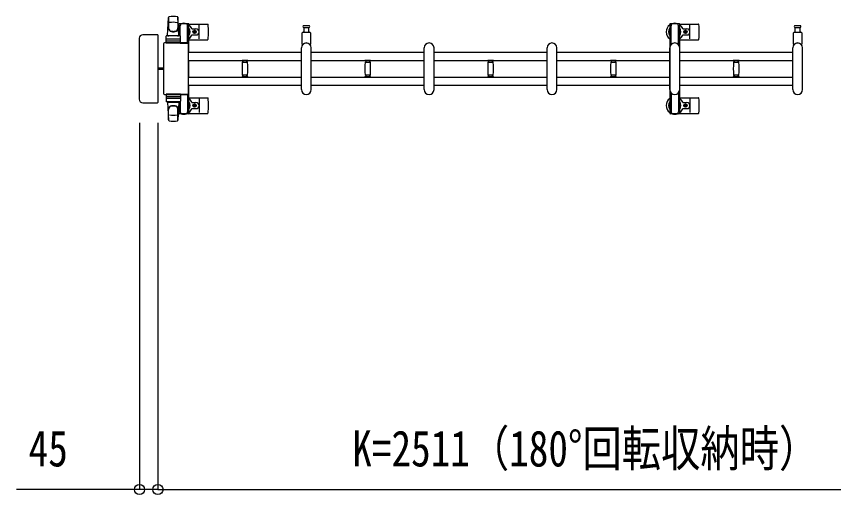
# Model space of a CAD drawing. Units: millimetres, scale not verified. Extents: x -16820 to 16820, y -11880 to 11880.
# Drawn here: x 11379 to 13375, y 7130 to 8298 of the extents above; entities that cross this region are included whole.
import ezdxf
from ezdxf.enums import TextEntityAlignment as Align

# ---------------------------------------------------------------- set-up
doc = ezdxf.new("R2010")
doc.units = ezdxf.units.MM
doc.header["$LTSCALE"] = 50
for name, color, linetype in [('0-4_YKK_13', 4, 'Continuous'), ('0-5_YKK_A1', 4, 'Continuous'), ('0-6_YKK_D', 6, 'Continuous')]:
    doc.layers.add(name, color=color, linetype=linetype)
doc.styles.add('ＭＳ ゴシック', font='')
doc.styles.get('ＭＳ ゴシック').set_extended_font_data('MS Gothic')

msp = doc.modelspace()

# ---------------------------------------------------------------- linework, layer by layer
at = {"layer": '0-4_YKK_13'}
for p, q in [((11748.08, 8251.5), (11750.52, 8295.52)), ((11750.58, 8295.1), (11750.58, 8269.37)), ((11773.58, 8295.88), (11773.58, 8268.69)), ((11776.08, 8251.5), (11773.64, 8295.52)), ((11777.28, 8271.7), (11778.08, 8271.7)), ((11777.28, 8261.18), (11777.28, 8271.7)), ((11798.38, 8280), (11777.78, 8280)), ((11778.08, 8258.2), (11778.08, 8275.2)), ((11779.08, 8250.36), (11779.08, 8275)), ((11797.08, 8275.2), (11800.38, 8275.2)), ((11797.08, 8232.5), (11797.08, 8275)), ((11798.08, 8258.2), (11798.08, 8275.2)), ((11798.88, 8271.7), (11798.08, 8271.7)), ((11798.88, 8261.18), (11798.88, 8271.7)), ((11800.11, 8279), (11846.18, 8279)), ((11800.38, 8275.2), (11800.38, 8278)), ((11808.37, 8267.5), (11817.58, 8267.5)), ((11825.08, 8243), (11825.08, 8277)), ((12080.83, 8271), (12093.33, 8271)), ((12081.58, 8259.5), (12081.58, 8271)), ((12092.58, 8271), (12092.58, 8259.5)), ((12976.28, 8271.7), (12977.08, 8271.7)), ((12976.28, 8261.18), (12976.28, 8271.7)), ((12997.38, 8280), (12976.78, 8280)), ((12977.08, 8258.2), (12977.08, 8275.2)), ((12978.08, 8228.93), (12978.08, 8275)), ((12996.08, 8275.2), (12999.38, 8275.2)), ((12996.08, 8228.93), (12996.08, 8275)), ((12997.08, 8258.2), (12997.08, 8275.2)), ((12997.88, 8271.7), (12997.08, 8271.7)), ((12997.88, 8261.18), (12997.88, 8271.7)), ((12999.11, 8279), (13045.18, 8279)), ((12999.38, 8275.2), (12999.38, 8278)), ((13007.37, 8267.5), (13016.58, 8267.5)), ((13024.08, 8243), (13024.08, 8277)), ((13280.83, 8271), (13293.33, 8271)), ((13281.58, 8259.5), (13281.58, 8271)), ((13292.58, 8271), (13292.58, 8259.5)), ((11723.58, 8253), (11687.56, 8253)), ((11687.56, 8253), (11687.56, 8253)), ((11723.58, 8253), (11723.58, 8253)), ((11725.08, 8088.49), (11725.08, 8251.5)), ((11725.08, 8251.5), (11725.08, 8251.5)), ((11744.58, 8232.5), (11744.58, 8249.5)), ((11778.58, 8250.5), (11745.58, 8250.5)), ((11748.08, 8251.5), (11776.08, 8251.5)), ((11749.08, 8250.5), (11749.08, 8251.5)), ((11749.08, 8251.5), (11775.08, 8251.5)), ((11749.08, 8250.5), (11751.48, 8250.5)), ((11772.68, 8250.5), (11775.08, 8250.5)), ((11775.08, 8250.5), (11775.08, 8251.5)), ((11778.88, 8255.2), (11777.28, 8261.18)), ((11778.88, 8255.2), (11779.08, 8255.2)), ((11779.58, 8232.5), (11779.58, 8249.5)), ((11797.28, 8255.2), (11797.08, 8255.2)), ((11797.28, 8255.2), (11798.88, 8261.18)), ((11808.37, 8252.5), (11817.58, 8252.5)), ((11812.76, 8260.44), (11811.88, 8260.44)), ((11815.4, 8259.56), (11816.28, 8259.56)), ((12077.08, 8229.67), (12077.08, 8257.5)), ((12079.08, 8259.5), (12095.08, 8259.5)), ((12097.08, 8257.5), (12097.08, 8229.67)), ((12977.88, 8255.2), (12976.28, 8261.18)), ((12977.88, 8255.2), (12978.08, 8255.2)), ((12996.28, 8255.2), (12996.08, 8255.2)), ((12996.28, 8255.2), (12997.88, 8261.18)), ((13007.37, 8252.5), (13016.58, 8252.5)), ((13011.76, 8260.44), (13010.88, 8260.44)), ((13014.4, 8259.56), (13015.28, 8259.56)), ((13277.08, 8229.67), (13277.08, 8257.5)), ((13279.08, 8259.5), (13295.08, 8259.5)), ((13297.08, 8257.5), (13297.08, 8229.67)), ((11679.08, 8244.51), (11679.08, 8095.48)), ((11679.08, 8244.51), (11679.08, 8244.51)), ((11738.08, 8230.5), (11738.08, 8109.49)), ((11738.08, 8230.5), (11738.08, 8230.5)), ((11797.08, 8233), (11740.58, 8233)), ((11740.58, 8233), (11740.58, 8233)), ((11779.58, 8232.5), (11744.58, 8232.5)), ((11745.52, 8238), (11778.69, 8238)), ((11778.58, 8242.5), (11745.58, 8242.5)), ((11779.08, 8232.5), (11797.08, 8232.5)), ((11797.08, 8233), (11797.08, 8233)), ((11799.58, 8109.49), (11799.58, 8230.5)), ((11799.58, 8230.5), (11799.58, 8230.5)), ((11800.08, 8241), (11846.18, 8241)), ((12999.08, 8241), (13045.18, 8241)), ((12075.08, 8119), (12075.08, 8221)), ((12099.08, 8119), (12099.08, 8221)), ((12375.08, 8119), (12375.08, 8221)), ((12399.08, 8119), (12399.08, 8221)), ((12675.08, 8119), (12675.08, 8221)), ((12699.08, 8119), (12699.08, 8221)), ((12975.08, 8119), (12975.08, 8221)), ((12999.08, 8119), (12999.08, 8221)), ((13275.08, 8119), (13275.08, 8221)), ((13299.08, 8119), (13299.08, 8221)), ((11930.12, 8190.6), (11930.12, 8189.3)), ((11930.12, 8190.6), (11937.12, 8190.6)), ((11937.12, 8189), (11930.42, 8189)), ((11930.9, 8186), (11943.33, 8186)), ((11932.12, 8189), (11932.12, 8186)), ((11937.12, 8190.6), (11944.12, 8190.6)), ((11943.82, 8189), (11937.12, 8189)), ((11942.12, 8186), (11942.12, 8189)), ((11944.12, 8189.3), (11944.12, 8190.6)), ((12230.12, 8190.6), (12230.12, 8189.3)), ((12230.12, 8190.6), (12237.12, 8190.6)), ((12237.12, 8189), (12230.42, 8189)), ((12230.9, 8186), (12243.33, 8186)), ((12232.12, 8189), (12232.12, 8186)), ((12237.12, 8190.6), (12244.12, 8190.6)), ((12243.82, 8189), (12237.12, 8189)), ((12242.12, 8186), (12242.12, 8189)), ((12244.12, 8189.3), (12244.12, 8190.6)), ((12530.12, 8190.6), (12530.12, 8189.3)), ((12530.12, 8190.6), (12537.12, 8190.6)), ((12537.12, 8189), (12530.42, 8189)), ((12530.9, 8186), (12543.33, 8186)), ((12532.12, 8189), (12532.12, 8186)), ((12537.12, 8190.6), (12544.12, 8190.6)), ((12543.82, 8189), (12537.12, 8189)), ((12542.12, 8186), (12542.12, 8189)), ((12544.12, 8189.3), (12544.12, 8190.6)), ((12830.12, 8190.6), (12830.12, 8189.3)), ((12830.12, 8190.6), (12837.12, 8190.6)), ((12837.12, 8189), (12830.42, 8189)), ((12830.9, 8186), (12843.33, 8186)), ((12832.12, 8189), (12832.12, 8186)), ((12837.12, 8190.6), (12844.12, 8190.6)), ((12843.82, 8189), (12837.12, 8189)), ((12842.12, 8186), (12842.12, 8189)), ((12844.12, 8189.3), (12844.12, 8190.6)), ((13130.12, 8190.6), (13130.12, 8189.3)), ((13130.12, 8190.6), (13137.12, 8190.6)), ((13137.12, 8189), (13130.42, 8189)), ((13130.9, 8186), (13143.33, 8186)), ((13132.12, 8189), (13132.12, 8186)), ((13137.12, 8190.6), (13144.12, 8190.6)), ((13143.82, 8189), (13137.12, 8189)), ((13142.12, 8186), (13142.12, 8189)), ((13144.12, 8189.3), (13144.12, 8190.6)), ((11738.08, 8171.5), (11725.08, 8171.5)), ((11738.08, 8168.5), (11725.08, 8168.5)), ((11930.12, 8150.7), (11930.12, 8149.4)), ((11930.12, 8149.4), (11937.12, 8149.4)), ((11930.42, 8151), (11943.82, 8151)), ((11937.12, 8154), (11930.9, 8154)), ((11932.12, 8154), (11932.12, 8151)), ((11943.33, 8154), (11937.12, 8154)), ((11937.12, 8149.4), (11944.12, 8149.4)), ((11942.12, 8151), (11942.12, 8154)), ((11944.12, 8149.4), (11944.12, 8150.7)), ((12230.12, 8150.7), (12230.12, 8149.4)), ((12230.12, 8149.4), (12237.12, 8149.4)), ((12230.42, 8151), (12243.82, 8151)), ((12237.12, 8154), (12230.9, 8154)), ((12232.12, 8154), (12232.12, 8151)), ((12243.33, 8154), (12237.12, 8154)), ((12237.12, 8149.4), (12244.12, 8149.4)), ((12242.12, 8151), (12242.12, 8154)), ((12244.12, 8149.4), (12244.12, 8150.7)), ((12530.12, 8150.7), (12530.12, 8149.4)), ((12530.12, 8149.4), (12537.12, 8149.4)), ((12530.42, 8151), (12543.82, 8151)), ((12537.12, 8154), (12530.9, 8154)), ((12532.12, 8154), (12532.12, 8151)), ((12543.33, 8154), (12537.12, 8154)), ((12537.12, 8149.4), (12544.12, 8149.4)), ((12542.12, 8151), (12542.12, 8154)), ((12544.12, 8149.4), (12544.12, 8150.7)), ((12830.12, 8150.7), (12830.12, 8149.4)), ((12830.12, 8149.4), (12837.12, 8149.4)), ((12830.42, 8151), (12843.82, 8151)), ((12837.12, 8154), (12830.9, 8154)), ((12832.12, 8154), (12832.12, 8151)), ((12843.33, 8154), (12837.12, 8154)), ((12837.12, 8149.4), (12844.12, 8149.4)), ((12842.12, 8151), (12842.12, 8154)), ((12844.12, 8149.4), (12844.12, 8150.7)), ((13130.12, 8150.7), (13130.12, 8149.4)), ((13130.12, 8149.4), (13137.12, 8149.4)), ((13130.42, 8151), (13143.82, 8151)), ((13137.12, 8154), (13130.9, 8154)), ((13132.12, 8154), (13132.12, 8151)), ((13143.33, 8154), (13137.12, 8154)), ((13137.12, 8149.4), (13144.12, 8149.4)), ((13142.12, 8151), (13142.12, 8154)), ((13144.12, 8149.4), (13144.12, 8150.7)), ((11738.08, 8109.49), (11738.08, 8109.49)), ((11740.58, 8107), (11797.08, 8107)), ((11740.58, 8107), (11740.58, 8107)), ((11779.58, 8107.5), (11744.58, 8107.5)), ((11744.58, 8107.5), (11744.58, 8090.5)), ((11779.08, 8107.5), (11797.08, 8107.5)), ((11779.58, 8107.5), (11779.58, 8090.5)), ((11797.08, 8107.5), (11797.08, 8065)), ((11797.08, 8107), (11797.08, 8107)), ((11799.58, 8109.49), (11799.58, 8109.49)), ((12978.08, 8111.06), (12978.08, 8065)), ((12996.08, 8111.06), (12996.08, 8065)), ((11679.08, 8095.48), (11679.08, 8095.48)), ((11687.56, 8087), (11723.58, 8087)), ((11687.56, 8087), (11687.56, 8087)), ((11723.58, 8087), (11723.58, 8087)), ((11725.08, 8088.49), (11725.08, 8088.49)), ((11745.52, 8102), (11778.69, 8102)), ((11778.58, 8097.5), (11745.58, 8097.5)), ((11778.58, 8089.5), (11745.58, 8089.5)), ((11748.08, 8088.5), (11776.08, 8088.5)), ((11748.08, 8088.5), (11750.52, 8044.47)), ((11749.08, 8089.5), (11751.48, 8089.5)), ((11749.08, 8089.5), (11749.08, 8088.5)), ((11749.08, 8088.5), (11775.08, 8088.5)), ((11772.68, 8089.5), (11775.08, 8089.5)), ((11776.08, 8088.5), (11773.64, 8044.47)), ((11775.08, 8089.5), (11775.08, 8088.5)), ((11779.08, 8089.63), (11779.08, 8065)), ((11800.08, 8099), (11846.18, 8099)), ((11808.37, 8087.5), (11817.58, 8087.5)), ((11825.08, 8097), (11825.08, 8063)), ((12999.08, 8099), (13045.18, 8099)), ((13007.37, 8087.5), (13016.58, 8087.5)), ((13024.08, 8097), (13024.08, 8063)), ((11750.58, 8044.89), (11750.58, 8070.62)), ((11773.58, 8044.11), (11773.58, 8071.3)), ((11778.88, 8084.8), (11777.28, 8078.81)), ((11777.28, 8078.81), (11777.28, 8068.3)), ((11777.28, 8068.3), (11778.08, 8068.3)), ((11778.08, 8081.8), (11778.08, 8064.8)), ((11778.88, 8084.8), (11779.08, 8084.8)), ((11797.28, 8084.8), (11797.08, 8084.8)), ((11797.28, 8084.8), (11798.88, 8078.81)), ((11798.08, 8081.8), (11798.08, 8064.8)), ((11798.88, 8068.3), (11798.08, 8068.3)), ((11798.88, 8078.81), (11798.88, 8068.3)), ((11808.37, 8072.5), (11817.58, 8072.5)), ((11812.76, 8079.56), (11811.88, 8079.56)), ((11815.4, 8080.44), (11816.28, 8080.44)), ((12977.88, 8084.8), (12976.28, 8078.81)), ((12976.28, 8078.81), (12976.28, 8068.3)), ((12976.28, 8068.3), (12977.08, 8068.3)), ((12977.08, 8081.8), (12977.08, 8064.8)), ((12977.88, 8084.8), (12978.08, 8084.8)), ((12996.28, 8084.8), (12996.08, 8084.8)), ((12996.28, 8084.8), (12997.88, 8078.81)), ((12997.08, 8081.8), (12997.08, 8064.8)), ((12997.88, 8068.3), (12997.08, 8068.3)), ((12997.88, 8078.81), (12997.88, 8068.3)), ((13007.37, 8072.5), (13016.58, 8072.5)), ((13011.76, 8079.56), (13010.88, 8079.56)), ((13014.4, 8080.44), (13015.28, 8080.44)), ((11798.38, 8060), (11777.78, 8060)), ((11797.08, 8064.8), (11800.38, 8064.8)), ((11800.11, 8061), (11846.18, 8061)), ((11800.38, 8064.8), (11800.38, 8062)), ((12997.38, 8060), (12976.78, 8060)), ((12996.08, 8064.8), (12999.38, 8064.8)), ((12999.11, 8061), (13045.18, 8061)), ((12999.38, 8064.8), (12999.38, 8062))]:
    msp.add_line(p, q, dxfattribs=at)
for points in [[(11775.78, 8278), (11775.78, 8275.2), (11779.08, 8275.2)], [(12093.33, 8275), (12087.08, 8275), (12080.83, 8275)], [(12974.78, 8278), (12974.78, 8275.2), (12978.08, 8275.2)], [(13293.33, 8275), (13287.08, 8275), (13280.83, 8275)], [(11811.88, 8260.44), (11811.88, 8259.56), (11812.76, 8259.56)], [(11814.52, 8261.32), (11814.52, 8262.2), (11813.64, 8262.2), (11813.64, 8261.32)], [(11813.64, 8258.68), (11813.64, 8257.8), (11814.52, 8257.8), (11814.52, 8258.68)], [(11816.28, 8259.56), (11816.28, 8260.44), (11815.4, 8260.44)], [(13010.88, 8260.44), (13010.88, 8259.56), (13011.76, 8259.56)], [(13013.52, 8261.32), (13013.52, 8262.2), (13012.64, 8262.2), (13012.64, 8261.32)], [(13012.64, 8258.68), (13012.64, 8257.8), (13013.52, 8257.8), (13013.52, 8258.68)], [(13015.28, 8259.56), (13015.28, 8260.44), (13014.4, 8260.44)], [(11811.88, 8079.56), (11811.88, 8080.44), (11812.76, 8080.44)], [(11813.64, 8081.32), (11813.64, 8082.2), (11814.52, 8082.2), (11814.52, 8081.32)], [(11814.52, 8078.68), (11814.52, 8077.8), (11813.64, 8077.8), (11813.64, 8078.68)], [(11816.28, 8080.44), (11816.28, 8079.56), (11815.4, 8079.56)], [(13010.88, 8079.56), (13010.88, 8080.44), (13011.76, 8080.44)], [(13012.64, 8081.32), (13012.64, 8082.2), (13013.52, 8082.2), (13013.52, 8081.32)], [(13013.52, 8078.68), (13013.52, 8077.8), (13012.64, 8077.8), (13012.64, 8078.68)], [(13015.28, 8080.44), (13015.28, 8079.56), (13014.4, 8079.56)], [(11775.78, 8062), (11775.78, 8064.8), (11779.08, 8064.8)], [(12974.78, 8062), (12974.78, 8064.8), (12978.08, 8064.8)]]:
    msp.add_lwpolyline(points, dxfattribs=at)
for centre in [(11814.08, 8260), (13013.08, 8260), (11814.08, 8080), (13013.08, 8080)]:
    msp.add_circle(centre, 4, dxfattribs=at)
for centre, radius, start, end in [((11752.01, 8295.44), 1.5, 101.97738, 176.83138), ((11762.08, 8248), 50, 78.05356, 101.94644), ((11762.08, 8248), 50, 78.02262, 101.94644), ((11772.14, 8295.44), 1.5, 3.16862, 78.02262), ((11758.58, 8269.56), 8, 180, 263.72071), ((11758.58, 8268.69), 8, 180, 263.72071), ((11762.08, 8233.4), 50, 79.12335, 100.54947), ((11765.58, 8269.56), 8, 276.27929, 0), ((11765.58, 8268.69), 8, 276.27929, 0), ((11788.08, 8260), 21, 125.85347, 129.53368), ((11788.08, 8260), 15, 143.1301, 149.27754), ((11777.78, 8278), 2, 90, 180), ((11784.08, 8275), 5, 90, 180), ((11788.08, 8260), 21, 72.24721, 107.75279), ((11792.08, 8275), 5, 0, 90), ((11798.38, 8278), 2, 0, 90), ((11788.08, 8260), 15, 323.1301, 36.8699), ((11788.08, 8260), 21, 22.72842, 54.14653), ((11808.37, 8268.5), 1, 202.72842, 270), ((11817.58, 8260), 7.5, 270, 90), ((11846.18, 8278), 1, 5.73917, 90), ((11667.08, 8260), 181, 354.26083, 5.73917), ((12080.83, 8273), 2, 90, 180), ((12080.83, 8273), 2, 180, 270), ((12093.33, 8273), 2, 0, 90), ((12093.33, 8273), 2, 270, 0), ((12987.08, 8260), 21, 125.85347, 235.1501), ((12987.08, 8260), 15, 143.1301, 216.8699), ((12976.78, 8278), 2, 90, 180), ((12983.08, 8275), 5, 90, 180), ((12987.08, 8260), 21, 72.24721, 107.75279), ((12991.08, 8275), 5, 0, 90), ((12997.38, 8278), 2, 0, 90), ((12987.08, 8260), 15, 323.1301, 36.8699), ((12987.08, 8260), 21, 22.72842, 54.14653), ((13007.37, 8268.5), 1, 202.72842, 270), ((13016.58, 8260), 7.5, 270, 90), ((13045.18, 8278), 1, 5.73917, 90), ((12866.08, 8260), 181, 354.26083, 5.73917), ((13280.83, 8273), 2, 90, 180), ((13280.83, 8273), 2, 180, 270), ((13293.33, 8273), 2, 0, 90), ((13293.33, 8273), 2, 270, 0), ((11745.58, 8249.5), 1, 90, 180), ((11762.08, 8301.37), 40, 263.72071, 276.27929), ((11762.08, 8300.5), 40, 263.72071, 276.27929), ((11778.58, 8249.5), 1, 0, 90), ((11788.08, 8260), 21, 304.8499, 337.27158), ((11808.37, 8251.5), 1, 90, 157.27158), ((11812.76, 8261.32), 0.88, 270, 0), ((11812.76, 8258.68), 0.88, 0, 90), ((11815.4, 8261.32), 0.88, 180, 270), ((11815.4, 8258.68), 0.88, 90, 180), ((12079.08, 8257.5), 2, 90, 180), ((12095.08, 8257.5), 2, 0, 90), ((12987.08, 8260), 21, 304.8499, 337.27158), ((13007.37, 8251.5), 1, 90, 157.27158), ((13011.76, 8261.32), 0.88, 270, 0), ((13011.76, 8258.68), 0.88, 0, 90), ((13014.4, 8261.32), 0.88, 180, 270), ((13014.4, 8258.68), 0.88, 90, 180), ((13279.08, 8257.5), 2, 90, 180), ((13295.08, 8257.5), 2, 0, 90), ((11745.58, 8241.5), 1, 90, 180), ((11778.58, 8241.5), 1, 0, 90), ((11846.18, 8242), 1, 270, 354.26083), ((12087.08, 8221), 12, 0, 180), ((12078.08, 8229.67), 1, 180, 316.0544), ((12087.08, 8221), 11.5, 43.94553, 136.0544), ((12096.08, 8229.67), 1, 223.94553, 0), ((12387.08, 8221), 12, 0, 180), ((12687.08, 8221), 12, 0, 180), ((12987.08, 8221), 12, 0, 180), ((13045.18, 8242), 1, 270, 354.26083), ((13287.08, 8221), 12, 0, 180), ((13278.08, 8229.67), 1, 180, 316.0544), ((13287.08, 8221), 11.5, 43.94553, 136.0544), ((13296.08, 8229.67), 1, 223.94553, 0), ((11930.42, 8189.3), 0.3, 180, 270), ((12186.12, 8170), 256, 176.47982, 183.52018), ((11930.9, 8185.7), 0.3, 90, 176.47982), ((11943.33, 8185.7), 0.3, 3.52018, 90), ((11688.12, 8170), 256, 356.47982, 3.52018), ((11943.82, 8189.3), 0.3, 270, 0), ((12230.42, 8189.3), 0.3, 180, 270), ((12486.12, 8170), 256, 176.47982, 183.52018), ((12230.9, 8185.7), 0.3, 90, 176.47982), ((12243.33, 8185.7), 0.3, 3.52018, 90), ((11988.12, 8170), 256, 356.47982, 3.52018), ((12243.82, 8189.3), 0.3, 270, 0), ((12530.42, 8189.3), 0.3, 180, 270), ((12786.12, 8170), 256, 176.47982, 183.52018), ((12530.9, 8185.7), 0.3, 90, 176.47982), ((12543.33, 8185.7), 0.3, 3.52018, 90), ((12288.12, 8170), 256, 356.47982, 3.52018), ((12543.82, 8189.3), 0.3, 270, 0), ((12830.42, 8189.3), 0.3, 180, 270), ((13086.12, 8170), 256, 176.47982, 183.52018), ((12830.9, 8185.7), 0.3, 90, 176.47982), ((12843.33, 8185.7), 0.3, 3.52018, 90), ((12588.12, 8170), 256, 356.47982, 3.52018), ((12843.82, 8189.3), 0.3, 270, 0), ((13130.42, 8189.3), 0.3, 180, 270), ((13386.12, 8170), 256, 176.47982, 183.52018), ((13130.9, 8185.7), 0.3, 90, 176.47982), ((13143.33, 8185.7), 0.3, 3.52018, 90), ((12888.12, 8170), 256, 356.47982, 3.52018), ((13143.82, 8189.3), 0.3, 270, 0), ((11930.42, 8150.7), 0.3, 90, 180), ((11930.9, 8154.3), 0.3, 183.52018, 270), ((11943.33, 8154.3), 0.3, 270, 356.47982), ((11943.82, 8150.7), 0.3, 0, 90), ((12230.42, 8150.7), 0.3, 90, 180), ((12230.9, 8154.3), 0.3, 183.52018, 270), ((12243.33, 8154.3), 0.3, 270, 356.47982), ((12243.82, 8150.7), 0.3, 0, 90), ((12530.42, 8150.7), 0.3, 90, 180), ((12530.9, 8154.3), 0.3, 183.52018, 270), ((12543.33, 8154.3), 0.3, 270, 356.47982), ((12543.82, 8150.7), 0.3, 0, 90), ((12830.42, 8150.7), 0.3, 90, 180), ((12830.9, 8154.3), 0.3, 183.52018, 270), ((12843.33, 8154.3), 0.3, 270, 356.47982), ((12843.82, 8150.7), 0.3, 0, 90), ((13130.42, 8150.7), 0.3, 90, 180), ((13130.9, 8154.3), 0.3, 183.52018, 270), ((13143.33, 8154.3), 0.3, 270, 356.47982), ((13143.82, 8150.7), 0.3, 0, 90), ((12087.08, 8119), 12, 180, 0), ((12387.08, 8119), 12, 180, 0), ((12687.08, 8119), 12, 180, 0), ((12987.08, 8119), 12, 180, 0), ((13287.08, 8119), 12, 180, 0), ((11745.58, 8098.5), 1, 180, 270), ((11745.58, 8090.5), 1, 180, 270), ((11778.58, 8098.5), 1, 270, 0), ((11778.58, 8090.5), 1, 270, 0), ((11788.08, 8080), 21, 22.72842, 55.1501), ((11788.08, 8080), 15, 323.1301, 36.8699), ((11808.37, 8088.5), 1, 202.72842, 270), ((11817.58, 8080), 7.5, 270, 90), ((11846.18, 8098), 1, 5.73917, 90), ((11667.08, 8080), 181, 354.26083, 5.73917), ((12987.08, 8080), 21, 124.8499, 234.14653), ((12987.08, 8080), 15, 143.1301, 216.8699), ((12987.08, 8080), 21, 22.72842, 55.1501), ((12987.08, 8080), 15, 323.1301, 36.8699), ((13007.37, 8088.5), 1, 202.72842, 270), ((13016.58, 8080), 7.5, 270, 90), ((13045.18, 8098), 1, 5.73917, 90), ((12866.08, 8080), 181, 354.26083, 5.73917), ((11758.58, 8071.3), 8, 96.27929, 180), ((11758.58, 8070.43), 8, 96.27929, 180), ((11762.08, 8039.5), 40, 83.72071, 96.27929), ((11762.08, 8038.62), 40, 83.72071, 96.27929), ((11765.58, 8071.3), 8, 0, 83.72071), ((11765.58, 8070.43), 8, 0, 83.72071), ((11788.08, 8080), 15, 210.72246, 216.8699), ((11788.08, 8080), 21, 305.85347, 337.27158), ((11808.37, 8071.5), 1, 90, 157.27158), ((11812.76, 8081.32), 0.88, 270, 0), ((11812.76, 8078.68), 0.88, 0, 90), ((11815.4, 8081.32), 0.88, 180, 270), ((11815.4, 8078.68), 0.88, 90, 180), ((12987.08, 8080), 21, 305.85347, 337.27158), ((13007.37, 8071.5), 1, 90, 157.27158), ((13011.76, 8081.32), 0.88, 270, 0), ((13011.76, 8078.68), 0.88, 0, 90), ((13014.4, 8081.32), 0.88, 180, 270), ((13014.4, 8078.68), 0.88, 90, 180), ((11762.08, 8106.6), 50, 259.45053, 280.87665), ((11788.08, 8080), 21, 230.46632, 234.14653), ((11777.78, 8062), 2, 180, 270), ((11784.08, 8065), 5, 180, 270), ((11788.08, 8080), 21, 252.24721, 287.75279), ((11792.08, 8065), 5, 270, 0), ((11798.38, 8062), 2, 270, 0), ((11846.18, 8062), 1, 270, 354.26083), ((12976.78, 8062), 2, 180, 270), ((12983.08, 8065), 5, 180, 270), ((12987.08, 8080), 21, 252.24721, 287.75279), ((12991.08, 8065), 5, 270, 0), ((12997.38, 8062), 2, 270, 0), ((13045.18, 8062), 1, 270, 354.26083), ((11752.01, 8044.55), 1.5, 183.16862, 258.02262), ((11762.08, 8092), 50, 258.05356, 281.97738), ((11762.08, 8092), 50, 258.05356, 281.94644), ((11772.14, 8044.55), 1.5, 281.97738, 356.83138)]:
    msp.add_arc(centre, radius, start, end, dxfattribs=at)
for centre, major_axis, ratio, start_param, end_param in [((11687.6, 8244.48), (-6.03, 6.03), 0.996541, 5.4996506, 7.06672), ((11723.58, 8251.49), (1.06, 1.06), 0.997762, 5.4996506, 7.06672), ((11740.58, 8230.49), (1.77, -1.77), 0.997169, 2.358058, 3.9251274), ((11797.08, 8230.49), (-1.77, -1.77), 0.997169, 2.358058, 3.9251274), ((11740.58, 8109.5), (-1.77, -1.77), 0.997169, 5.4996506, 7.06672), ((11797.08, 8109.5), (1.77, -1.77), 0.997169, 5.4996506, 7.06672), ((11687.6, 8095.51), (6.03, 6.03), 0.996541, 2.358058, 3.9251274), ((11723.58, 8088.5), (-1.06, 1.06), 0.997762, 2.358058, 3.9251274)]:
    msp.add_ellipse(centre, major_axis=major_axis, ratio=ratio, start_param=start_param, end_param=end_param, dxfattribs=at)
at = {"layer": '0-5_YKK_A1'}
for p, q in [((11776.08, 8275), (11776.08, 8250.5)), ((11778.08, 8275), (11776.08, 8275)), ((11800.08, 8275), (11798.08, 8275)), ((11800.08, 8210.5), (11800.08, 8275)), ((12975.08, 8275), (12975.08, 8065)), ((12977.08, 8275), (12975.08, 8275)), ((12999.08, 8275), (12997.08, 8275)), ((12999.08, 8065), (12999.08, 8275)), ((11799.58, 8210.5), (12075.08, 8210.5)), ((12099.08, 8210.5), (12375.08, 8210.5)), ((12399.08, 8210.5), (12675.08, 8210.5)), ((12699.08, 8210.5), (12975.08, 8210.5)), ((12999.08, 8210.5), (13275.08, 8210.5)), ((11799.58, 8190.5), (12075.08, 8190.5)), ((11800.08, 8149.5), (11800.08, 8190.5)), ((12099.08, 8190.5), (12375.08, 8190.5)), ((12399.08, 8190.5), (12675.08, 8190.5)), ((12699.08, 8190.5), (12975.08, 8190.5)), ((12999.08, 8190.5), (13275.08, 8190.5)), ((11799.58, 8149.5), (12075.08, 8149.5)), ((12099.08, 8149.5), (12375.08, 8149.5)), ((12399.08, 8149.5), (12675.08, 8149.5)), ((12699.08, 8149.5), (12975.08, 8149.5)), ((12999.08, 8149.5), (13275.08, 8149.5)), ((11799.58, 8129.5), (12075.08, 8129.5)), ((11800.08, 8065), (11800.08, 8129.5)), ((12099.08, 8129.5), (12375.08, 8129.5)), ((12399.08, 8129.5), (12675.08, 8129.5)), ((12699.08, 8129.5), (12975.08, 8129.5)), ((12999.08, 8129.5), (13275.08, 8129.5)), ((11776.08, 8089.5), (11776.08, 8065)), ((11776.08, 8065), (11779.08, 8065)), ((11797.08, 8065), (11800.08, 8065)), ((12975.08, 8065), (12978.08, 8065)), ((12996.08, 8065), (12999.08, 8065))]:
    msp.add_line(p, q, dxfattribs=at)
at = {"layer": '0-6_YKK_D'}
for p, q in [((11679.58, 8037.5), (11679.58, 7141)), ((11724.58, 8037.5), (11724.58, 7141)), ((11724.58, 8037.5), (11724.58, 7141)), ((11679.58, 7142), (11378.78, 7142)), ((11724.58, 7142), (11679.58, 7142)), ((11724.58, 7142), (11774.58, 7142)), ((11724.58, 7142), (14235.58, 7142))]:
    msp.add_line(p, q, dxfattribs=at)
for centre in [(11679.58, 7142), (11724.58, 7142), (11724.58, 7142)]:
    msp.add_circle(centre, 12.5, dxfattribs=at)

# ---------------------------------------------------------------- texts
at = {"layer": '0-6_YKK_D', "style": 'ＭＳ ゴシック', "width": 0.8}
for s, p in [('K=2511（180°回転収納時）', (12199.28, 7172)), ('45', (11408.78, 7172))]:
    msp.add_text(s, height=87.98, dxfattribs=at).set_placement(p, align=Align.BOTTOM_LEFT)

doc.saveas('drawing.dxf')
